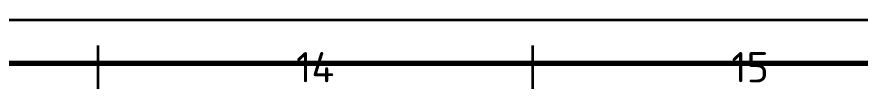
# Paper-space layout 'Layout1' of a CAD drawing. Header units: millimetres. Extents: x 198 to 1020, y 107 to 694.
# Drawn here: x 844.5 to 941.5, y 685.8 to 693.8 of the extents above; entities that cross this region are included whole.
import ezdxf

# ---------------------------------------------------------------- set-up
doc = ezdxf.new("R2010")
doc.units = ezdxf.units.MM
doc.header["$LTSCALE"] = 0.25
for name, color, linetype, lineweight in [('CHU', 6, 'Continuous', 25), ('Khung dam', 30, 'Continuous', 70), ('KHUNG MANH', 4, 'Continuous', 35)]:
    doc.layers.add(name, color=color, linetype=linetype, lineweight=lineweight)
doc.styles.add('ISO', font='isocpeur.ttf', dxfattribs={"height": 2.5})

psp = doc.layouts.get("Layout1")

# ---------------------------------------------------------------- linework, layer by layer
at = {"layer": 'Khung dam'}
psp.add_line((1014.86311, 688.7584), (203.86311, 688.7584), dxfattribs=at)
at = {"layer": 'KHUNG MANH'}
for p, q in [((1019.86311, 693.7584), (198.86311, 693.7584)), ((853.83655, 690.82132), (853.83655, 685.82132)), ((903.83655, 690.82132), (903.83655, 685.82132))]:
    psp.add_line(p, q, dxfattribs=at)

# ---------------------------------------------------------------- texts
at = {"layer": 'CHU', "char_height": 3.5, "attachment_point": 5, "style": 'ISO'}
for s, insert in [('14', (878.83655, 688.32132)), ('15', (928.83655, 688.32132))]:
    psp.add_mtext_dynamic_manual_height_columns(s, width=50, gutter_width=25, heights=[0], dxfattribs=dict(at, insert=insert))

doc.saveas('drawing.dxf')
